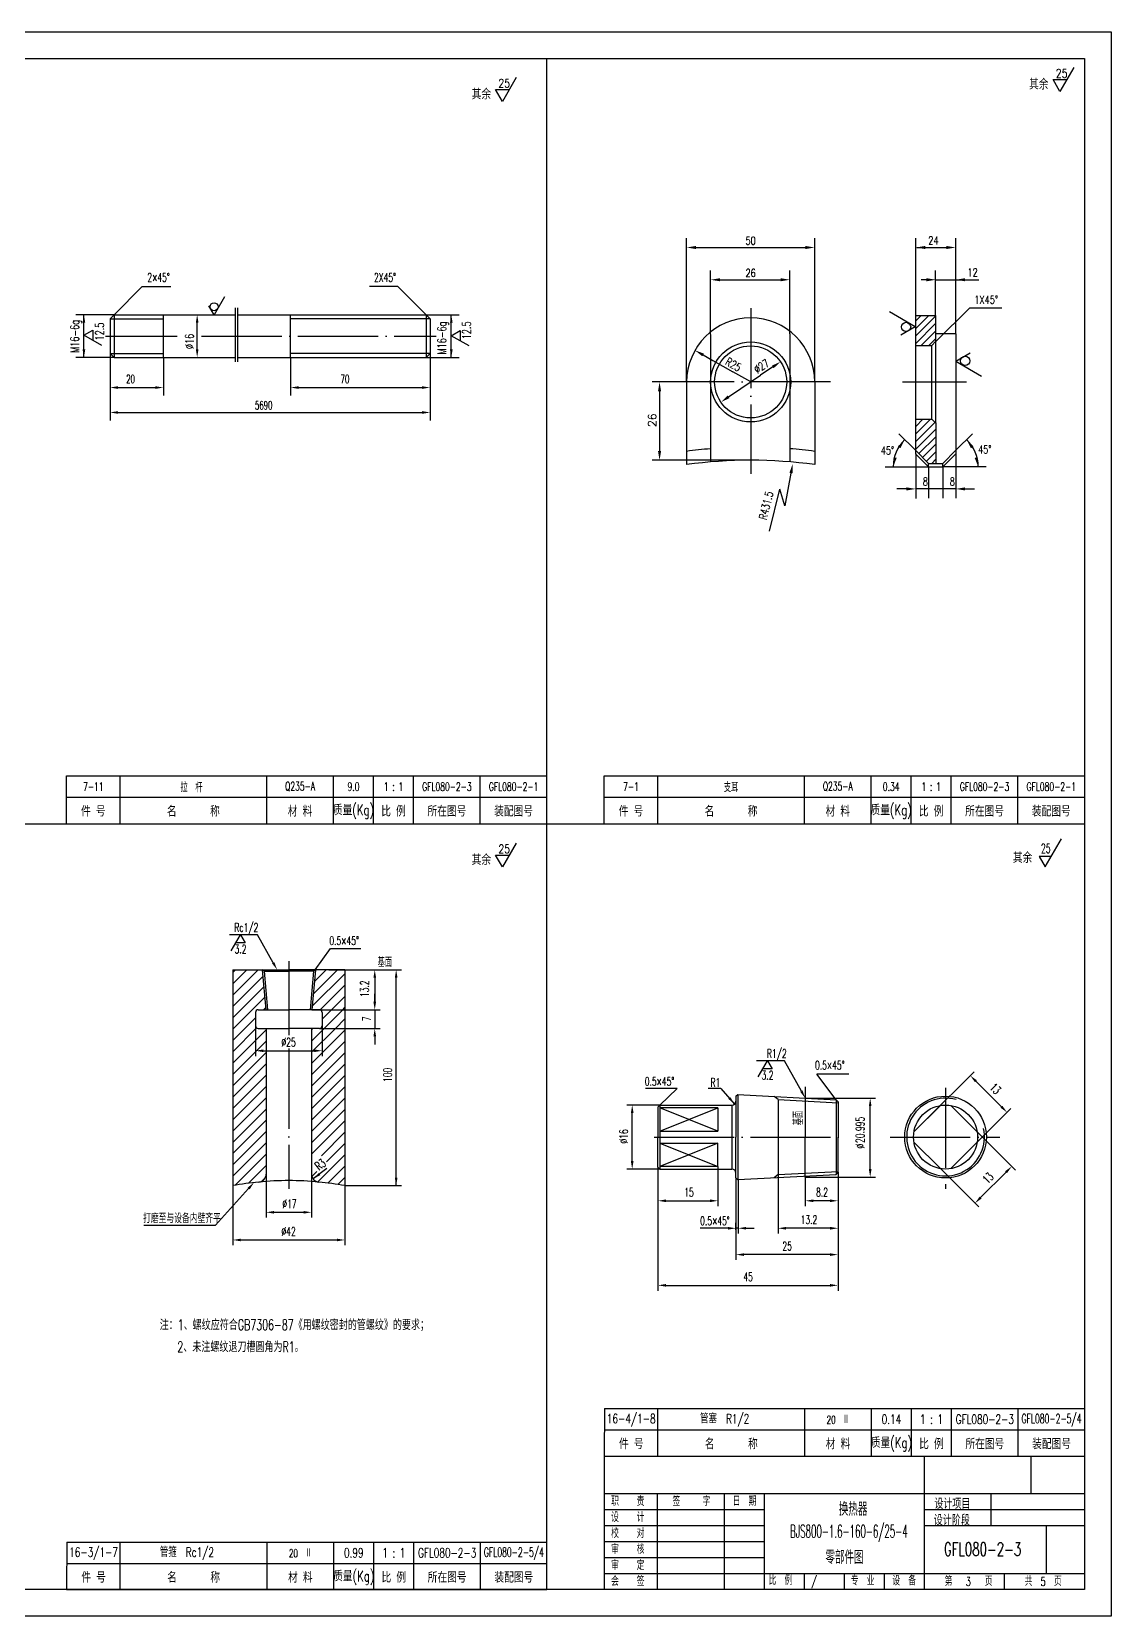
# Model space of a CAD drawing. Extents: x -457 to 1749, y 191 to 1539.
# Drawn here: x 1345 to 1749, y 200 to 794 of the extents above; entities that cross this region are included whole.
import ezdxf
from ezdxf.enums import TextEntityAlignment as Align

# ---------------------------------------------------------------- set-up
doc = ezdxf.new("R2010")
doc.units = 0
doc.header["$MEASUREMENT"] = 0
doc.linetypes.add('DASHDOT-M', pattern=[36, 30, -3, 0, -3])
doc.linetypes.add('DIVIDE-M', pattern=[39, 30, -3, 0, -3, 0, -3])
doc.layers.get('0').update_dxf_attribs({"linetype": 'CONTINUOUS'})
for name, color, linetype in [('1', 3, 'CONTINUOUS'), ('CDR_DWG1', 4, 'CONTINUOUS'), ('CDR_DWG3', 1, 'DASHDOT-M'), ('CDR_DWG4', 3, 'DIVIDE-M'), ('XS', 2, 'CONTINUOUS')]:
    doc.layers.add(name, color=color, linetype=linetype)
doc.styles.add('HZ', font='romans', dxfattribs={"width": 0.7, "bigfont": 'hz'})

# ---------------------------------------------------------------- blocks, each defined once
blk = doc.blocks.new('*X96')
at = {"layer": '1', "color": 0, "linetype": 'Continuous'}
for p, q in [((-21353.77, -21613.13), (-21344.22, -21603.58)), ((-21353.77, -21608.89), (-21348.46, -21603.58)), ((-21353.77, -21604.65), (-21352.71, -21603.58)), ((-21323.57, -21612.63), (-21314.52, -21603.58)), ((-21323.15, -21607.97), (-21318.76, -21603.58)), ((-21353.77, -21617.37), (-21342.55, -21606.16)), ((-21324, -21617.3), (-21311.77, -21605.07)), ((-21321.04, -21618.58), (-21311.77, -21609.32)), ((-21353.77, -21621.62), (-21342.2, -21610.05)), ((-21353.77, -21625.86), (-21341.85, -21613.94)), ((-21316.79, -21618.58), (-21311.77, -21613.56)), ((-21342.25, -21618.58), (-21341.49, -21617.83)), ((-21321.06, -21618.61), (-21321.04, -21618.58)), ((-21320.27, -21622.06), (-21316.79, -21618.58)), ((-21319.55, -21625.58), (-21312.55, -21618.58)), ((-21312.55, -21618.58), (-21311.77, -21617.8)), ((-21353.77, -21630.1), (-21345.27, -21621.6)), ((-21353.77, -21634.34), (-21344.83, -21625.41)), ((-21353.77, -21638.59), (-21341.27, -21626.09)), ((-21324.27, -21634.54), (-21315.31, -21625.58)), ((-21324.27, -21630.3), (-21319.55, -21625.58)), ((-21324.27, -21626.06), (-21323.79, -21625.58)), ((-21324.27, -21638.79), (-21311.77, -21626.29)), ((-21315.31, -21625.58), (-21311.77, -21622.04)), ((-21353.77, -21642.83), (-21341.27, -21630.33)), ((-21324.27, -21643.03), (-21311.77, -21630.53)), ((-21353.77, -21647.07), (-21341.27, -21634.57)), ((-21353.77, -21651.32), (-21341.27, -21638.82)), ((-21324.27, -21647.27), (-21311.77, -21634.77)), ((-21324.27, -21651.51), (-21311.77, -21639.01)), ((-21353.77, -21655.56), (-21341.27, -21643.06)), ((-21324.27, -21655.76), (-21311.77, -21643.26)), ((-21353.77, -21659.8), (-21341.27, -21647.3)), ((-21324.27, -21660), (-21311.77, -21647.5)), ((-21353.77, -21664.04), (-21341.27, -21651.54)), ((-21353.77, -21668.29), (-21341.27, -21655.79)), ((-21324.27, -21664.24), (-21311.77, -21651.74)), ((-21324.27, -21668.48), (-21311.77, -21655.98)), ((-21353.77, -21672.53), (-21341.27, -21660.03)), ((-21324.27, -21672.73), (-21311.77, -21660.23)), ((-21353.77, -21676.77), (-21341.27, -21664.27)), ((-21353.77, -21681.01), (-21341.27, -21668.51)), ((-21320.58, -21673.29), (-21311.77, -21664.47)), ((-21318.66, -21675.61), (-21311.77, -21668.71)), ((-21352.85, -21684.34), (-21341.27, -21672.76)), ((-21321.94, -21683.13), (-21311.77, -21672.96)), ((-21347.87, -21683.6), (-21341.27, -21677)), ((-21324.27, -21676.97), (-21324.13, -21676.83)), ((-21324.27, -21681.21), (-21322.28, -21679.22)), ((-21318.11, -21683.54), (-21311.77, -21677.2)), ((-21343.11, -21683.08), (-21341.27, -21681.24)), ((-21314.39, -21684.06), (-21311.77, -21681.44))]:
    blk.add_line(p, q, dxfattribs=at)
blk = doc.blocks.new('CZD')
at = {"layer": 'XS'}
blk.add_lwpolyline([(3.5, 6.06), (0, 0), (-1.75, 3.03), (1.75, 3.03)], dxfattribs=at)
blk = doc.blocks.new('*X14')
at = {"color": 0}
for p, q in [((152.09, 197.34), (156.93, 202.19)), ((152.09, 200.17), (154.1, 202.19)), ((152.09, 194.52), (159.51, 201.94)), ((152.09, 191.69), (159.51, 199.11)), ((154.11, 190.88), (159.51, 196.28)), ((156.94, 190.88), (159.51, 193.46))]:
    blk.add_line(p, q, dxfattribs=at)
blk = doc.blocks.new('*X13')
at = {"color": 0}
for p, q in [((152.09, 157.75), (157.61, 163.26)), ((152.09, 160.58), (154.78, 163.26)), ((152.09, 154.92), (159.28, 162.11)), ((152.09, 152.09), (159.56, 159.56)), ((153.24, 150.41), (159.56, 156.73)), ((154.65, 148.99), (159.56, 153.9)), ((156.07, 147.58), (159.56, 151.07)), ((158.05, 146.74), (159.56, 148.25))]:
    blk.add_line(p, q, dxfattribs=at)

msp = doc.modelspace()

# ---------------------------------------------------------------- linework, layer by layer
for p, q in [((908.46, 793.86), (1749.46, 793.86)), ((1749.46, 793.86), (1749.46, 199.86)), ((1537.96, 209.86), (1537.96, 783.86)), ((1590.31, 662.63), (1590.31, 716.46)), ((1593.81, 712.96), (1634.81, 712.96)), ((1638.31, 662.63), (1638.31, 716.46)), ((1676.24, 687.56), (1676.24, 716.46)), ((1676.57, 712.96), (1688.61, 712.96)), ((1691.19, 680.63), (1691.19, 716.46)), ((1599.31, 680.43), (1599.31, 704.37)), ((1629, 680.64), (1629, 704.37)), ((1683.6, 687.56), (1683.6, 704.37)), ((1691.19, 680.63), (1691.19, 704.37)), ((1375.71, 687.75), (1386.32, 698.35)), ((1386.32, 698.35), (1397.04, 698.35)), ((1482.04, 698.35), (1471.46, 698.35)), ((1492.65, 687.75), (1482.04, 698.35)), ((1602.81, 700.87), (1625.5, 700.87)), ((1680.19, 700.87), (1678.21, 700.87)), ((1683.75, 700.87), (1694.08, 700.87)), ((1694.69, 700.87), (1699.82, 700.87)), ((1683.71, 677.67), (1696.44, 690.4)), ((1696.44, 690.4), (1708.44, 690.4)), ((1375.65, 687.75), (1361.44, 687.75)), ((1364.44, 671.75), (1364.44, 687.75)), ((1406.88, 674.75), (1406.88, 684.75)), ((1492.65, 687.75), (1505.12, 687.75)), ((1502.12, 671.75), (1502.12, 687.75)), ((1676, 683.21), (1666.36, 688.83)), ((1676, 683.21), (1670.61, 680.14)), ((1599.31, 680.37), (1599.31, 662.57)), ((1629, 680.58), (1629, 662.6)), ((1375.65, 671.75), (1361.44, 671.75)), ((1374.21, 673.25), (1374.21, 657.46)), ((1394.21, 671.75), (1394.21, 657.46)), ((1441.87, 671.75), (1441.87, 657.46)), ((1492.65, 671.75), (1505.12, 671.75)), ((1494.15, 673.25), (1494.15, 657.46)), ((1596.48, 672.68), (1600.08, 670.64)), ((1691.2, 670.41), (1696.59, 673.48)), ((1600.08, 670.64), (1607.67, 666.34)), ((1614.31, 662.57), (1607.67, 666.34)), ((1622.59, 668.18), (1618.02, 665.08)), ((1691.2, 670.41), (1700.85, 664.79)), ((1377.21, 660.46), (1391.21, 660.46)), ((1444.87, 660.46), (1491.15, 660.46)), ((1583.8, 662.57), (1577.37, 662.57)), ((1590.31, 662.57), (1590.31, 662.57)), ((1606.03, 656.96), (1610.6, 660.06)), ((1610.6, 660.06), (1618.02, 665.08)), ((1614.22, 662.57), (1614.4, 662.57)), ((1614.22, 662.57), (1614.4, 662.57)), ((1614.22, 662.57), (1614.4, 662.57)), ((1614.31, 662.48), (1614.31, 662.66)), ((1614.31, 662.48), (1614.31, 662.66)), ((1614.31, 662.48), (1614.31, 662.66)), ((1374.21, 657.46), (1374.21, 648.12)), ((1494.15, 657.46), (1494.15, 648.12)), ((1580.16, 659.07), (1580.16, 636.71)), ((1377.21, 651.12), (1491.15, 651.12)), ((1669.87, 643.17), (1676.07, 636.97)), ((1697.43, 643.17), (1691.23, 636.97)), ((1676.18, 635.63), (1676.18, 618.91)), ((1691.19, 635.63), (1691.19, 618.97)), ((1614.25, 633.21), (1577.37, 633.21)), ((1664.72, 630.75), (1680.93, 630.75)), ((1681.01, 630.78), (1681.01, 619.03)), ((1686.31, 630.78), (1686.31, 618.97)), ((1702.58, 630.75), (1686.37, 630.75)), ((1629.41, 628.4), (1627.17, 616.1)), ((1621.36, 606.61), (1625.19, 622.35)), ((1627.17, 616.1), (1625.19, 622.35)), ((1673.82, 622.47), (1669.14, 622.47)), ((1686.31, 622.46), (1676.19, 622.46)), ((1691.2, 622.46), (1686.32, 622.46)), ((1694.69, 622.47), (1698.19, 622.47)), ((1357.96, 506.86), (1537.96, 506.86)), ((1559.46, 506.86), (1739.46, 506.86)), ((933.46, 496.86), (1739.46, 496.86)), ((1724.68, 480.82), (1730.77, 491.35)), ((1722.46, 484.67), (1724.68, 480.82)), ((1726.91, 484.67), (1722.46, 484.67)), ((1420.29, 455.36), (1419.02, 455.36)), ((1423.09, 455.36), (1420.29, 455.36)), ((1429.48, 455.36), (1420.66, 455.36)), ((1435.37, 444.85), (1429.48, 455.36)), ((1451.05, 442.23), (1456.81, 450.13)), ((1456.81, 450.13), (1468.27, 450.13)), ((1456.23, 442.23), (1475.43, 442.23)), ((1475.43, 442.23), (1483.45, 442.23)), ((1473.43, 439.23), (1473.43, 430.23)), ((1481.45, 361.31), (1481.45, 439.23)), ((1473.43, 430.23), (1473.43, 433.23)), ((1449.89, 427.23), (1475.43, 427.23)), ((1473.43, 427.23), (1473.43, 420.23)), ((1428.73, 421.23), (1428.73, 409.86)), ((1452.73, 420.23), (1475.43, 420.23)), ((1453.73, 421.73), (1453.73, 409.86)), ((1473.43, 417.23), (1473.43, 414.23)), ((1431.73, 411.86), (1450.73, 411.86)), ((1617.79, 408.1), (1616.52, 408.1)), ((1620.59, 408.1), (1617.79, 408.1)), ((1626.98, 408.1), (1618.17, 408.1)), ((1633.3, 396.73), (1626.98, 408.1)), ((1680.45, 386.4), (1698.01, 403.96)), ((1646.3, 393.48), (1639.15, 403.12)), ((1651.07, 403.12), (1639.15, 403.12)), ((1708.27, 390.88), (1698.72, 400.42)), ((1586.81, 397.71), (1574.89, 397.71)), ((1580.3, 391.51), (1586.81, 397.71)), ((1603.15, 397.72), (1598.36, 397.72)), ((1603.15, 397.72), (1608.3, 391.88)), ((1624.55, 393.6), (1624.55, 343.32)), ((1634.75, 394.11), (1661.1, 394.11)), ((1580.3, 391.51), (1567.91, 391.51)), ((1569.91, 370.51), (1569.91, 388.51)), ((1659.1, 367.53), (1659.1, 391.11)), ((1694.24, 372.61), (1711.8, 390.17)), ((1699.19, 381.45), (1713.56, 367.08)), ((1602.05, 368.52), (1602.05, 353.62)), ((1432.73, 365.64), (1432.73, 349.3)), ((1449.73, 365.64), (1449.73, 349.3)), ((1455.5, 367.78), (1450.36, 363.8)), ((1580.3, 367.51), (1567.91, 367.51)), ((1579.55, 368.26), (1579.55, 353.62)), ((1608.8, 364.22), (1608.8, 333.44)), ((1609.59, 363.5), (1609.59, 343.32)), ((1634.75, 364.53), (1634.75, 353.62)), ((1634.75, 364.53), (1661.1, 364.53)), ((1647.05, 366.35), (1647.05, 353.62)), ((1685.4, 367.66), (1699.77, 353.29)), ((1700.48, 356.82), (1710.03, 366.37)), ((1426.17, 360.23), (1413.72, 346.42)), ((1420.23, 361.31), (1420.23, 338.92)), ((1462.23, 361.31), (1462.23, 338.92)), ((1462.23, 361.31), (1483.45, 361.31)), ((1435.73, 351.3), (1446.73, 351.3)), ((1579.55, 353.62), (1579.55, 321.92)), ((1582.55, 355.62), (1599.05, 355.62)), ((1644.05, 355.62), (1637.75, 355.62)), ((1647.05, 353.62), (1647.05, 343.32)), ((1386.93, 346.42), (1413.72, 346.42)), ((1605.8, 345.32), (1595.42, 345.32)), ((1608.8, 344.77), (1608.8, 347.32)), ((1609.59, 345.32), (1608.8, 345.32)), ((1612.59, 345.32), (1615.59, 345.32)), ((1644.05, 345.32), (1627.55, 345.32)), ((1423.23, 340.92), (1459.23, 340.92)), ((1647.05, 343.32), (1647.05, 333.44)), ((1644.05, 335.44), (1611.8, 335.44)), ((1647.05, 333.44), (1647.05, 321.92)), ((1582.55, 323.92), (1644.05, 323.92)), ((1559.56, 269.7), (1739.56, 269.7)), ((1559.46, 259.89), (1739.46, 259.89)), ((1559.46, 259.89), (1739.46, 259.89)), ((1679.45, 209.89), (1679.45, 259.89)), ((1719.45, 245.89), (1719.45, 259.89)), ((1559.45, 245.89), (1739.45, 245.89)), ((1579.45, 209.89), (1579.45, 245.89)), ((1604.45, 209.89), (1604.45, 245.89)), ((1619.45, 209.89), (1619.45, 245.89)), ((1704.45, 233.89), (1704.45, 245.89)), ((1704.45, 233.89), (1704.45, 245.89)), ((1559.45, 239.89), (1619.45, 239.89)), ((1679.45, 239.89), (1739.45, 239.89)), ((1559.45, 233.89), (1619.45, 233.89)), ((1679.45, 233.89), (1739.45, 233.89)), ((1725.07, 233.89), (1725.07, 215.89)), ((1559.45, 227.89), (1619.45, 227.89)), ((1559.45, 221.89), (1619.45, 221.89)), ((1358.06, 219.67), (1538.06, 219.67)), ((1559.45, 215.89), (1739.45, 215.89)), ((1634.45, 209.89), (1634.45, 215.89)), ((1649.45, 209.89), (1649.45, 215.89)), ((1664.45, 209.89), (1664.45, 215.89)), ((1709.45, 209.89), (1709.45, 215.89)), ((1357.96, 209.86), (1537.96, 209.86)), ((1749.46, 199.86), (908.46, 199.86))]:
    msp.add_line(p, q)
for points in [[(1735.37, 780.38), (1730.22, 771.46), (1727.64, 775.92), (1732.79, 775.92)], [(1526.46, 776.68), (1521.31, 767.75), (1518.73, 772.22), (1523.89, 772.22)], [(1417.07, 694.41), (1413.22, 687.75), (1411.3, 691.08)], [(1371.11, 676.23), (1364.44, 680.08), (1367.77, 682), (1367.77, 678.15)], [(1508.79, 676.04), (1502.12, 679.89), (1505.45, 681.81), (1505.45, 677.96)], [(1526.46, 489.68), (1521.31, 480.75), (1518.73, 485.22), (1523.89, 485.22)]]:
    msp.add_lwpolyline(points)
for points in [[(1680.86, 622.45, 0.25, 0.25, 1), (1681.11, 622.45, 0.25, 0.25, 1)], [(1686.2, 622.52, 0.25, 0.25, 1), (1686.45, 622.52, 0.25, 0.25, 1)]]:
    msp.add_lwpolyline(points, format="xyseb", close=True)
for centre, radius in [((1413.22, 690.75), 1.5), ((1672.52, 683.17), 1.75), ((1694.69, 670.45), 1.75)]:
    msp.add_circle(centre, radius)
for centre, start, end in [((1681.81, 630.78), 133.71729, 180.13722), ((1685.49, 630.78), 359.86278, 46.28271)]:
    msp.add_arc(centre, 14.09, start, end)
for points in [[(1593.81, 712.38), (1593.81, 713.54), (1590.31, 712.96)], [(1634.81, 712.38), (1634.81, 713.54), (1638.31, 712.96)], [(1679.73, 712.38), (1679.73, 713.54), (1676.23, 712.96)], [(1687.66, 712.38), (1687.66, 713.54), (1691.16, 712.96)], [(1602.81, 700.29), (1602.81, 701.45), (1599.31, 700.87)], [(1625.5, 700.29), (1625.5, 701.45), (1629, 700.87)], [(1680.19, 700.29), (1680.19, 701.45), (1683.69, 700.87)], [(1694.69, 700.29), (1694.69, 701.45), (1691.19, 700.87)], [(1363.94, 684.75), (1364.94, 684.75), (1364.44, 687.75)], [(1406.38, 684.75), (1407.38, 684.75), (1406.88, 687.75)], [(1501.62, 684.75), (1502.62, 684.75), (1502.12, 687.75)], [(1363.94, 674.75), (1364.94, 674.75), (1364.44, 671.75)], [(1406.38, 674.75), (1407.38, 674.75), (1406.88, 671.75)], [(1501.62, 674.75), (1502.62, 674.75), (1502.12, 671.75)], [(1596.19, 672.18), (1596.77, 673.19), (1593.44, 674.41)], [(1622.92, 667.69), (1622.26, 668.66), (1625.49, 670.14)], [(1377.21, 660.96), (1377.21, 659.96), (1374.21, 660.46)], [(1391.21, 660.96), (1391.21, 659.96), (1394.21, 660.46)], [(1444.87, 660.96), (1444.87, 659.96), (1441.87, 660.46)], [(1491.15, 660.96), (1491.15, 659.96), (1494.15, 660.46)], [(1580.74, 659.07), (1579.58, 659.07), (1580.16, 662.57)], [(1606.36, 656.48), (1605.7, 657.44), (1603.13, 655)], [(1377.21, 651.62), (1377.21, 650.62), (1374.21, 651.12)], [(1491.15, 651.62), (1491.15, 650.62), (1494.15, 651.12)], [(1580.74, 636.71), (1579.58, 636.71), (1580.16, 633.21)], [(1670.42, 637.71), (1669.48, 638.4), (1672.02, 640.88)], [(1696.88, 637.71), (1697.82, 638.4), (1695.29, 640.88)], [(1629.98, 628.3), (1628.84, 628.51), (1630.04, 631.85)], [(1669.04, 634.1), (1667.9, 634.35), (1667.74, 630.8)], [(1698.26, 634.1), (1699.4, 634.35), (1699.57, 630.8)], [(1672.7, 621.88), (1672.7, 623.05), (1676.2, 622.47)], [(1694.69, 621.88), (1694.69, 623.05), (1691.19, 622.47)], [(1435.8, 445.09), (1434.93, 444.6), (1436.84, 442.23)], [(1472.93, 439.23), (1473.93, 439.23), (1473.43, 442.23)], [(1480.95, 439.23), (1481.95, 439.23), (1481.45, 442.23)], [(1472.93, 430.23), (1473.93, 430.23), (1473.43, 427.23)], [(1472.93, 430.23), (1473.93, 430.23), (1473.43, 427.23)], [(1472.93, 417.23), (1473.93, 417.23), (1473.43, 420.23)], [(1431.73, 412.36), (1431.73, 411.36), (1428.73, 411.86)], [(1450.73, 412.36), (1450.73, 411.36), (1453.73, 411.86)], [(1699.07, 400.78), (1698.37, 400.07), (1696.6, 402.55)], [(1606.69, 394.46), (1605.94, 393.8), (1608.3, 391.88)], [(1633.73, 396.97), (1632.86, 396.49), (1634.75, 394.11)], [(1658.6, 391.11), (1659.6, 391.11), (1659.1, 394.11)], [(1569.41, 388.51), (1570.41, 388.51), (1569.91, 391.51)], [(1708.62, 391.23), (1707.91, 390.52), (1710.39, 388.76)], [(1569.41, 370.51), (1570.41, 370.51), (1569.91, 367.51)], [(1709.67, 366.72), (1710.38, 366.02), (1712.15, 368.49)], [(1425.8, 360.57), (1426.55, 359.9), (1428.18, 362.46)], [(1452.43, 366.03), (1453.04, 365.24), (1450.36, 363.8)], [(1480.95, 364.31), (1481.95, 364.31), (1481.45, 361.31)], [(1658.6, 367.53), (1659.6, 367.53), (1659.1, 364.53)], [(1700.13, 357.18), (1700.84, 356.47), (1698.36, 354.7)], [(1435.73, 351.8), (1435.73, 350.8), (1432.73, 351.3)], [(1446.73, 351.8), (1446.73, 350.8), (1449.73, 351.3)], [(1582.55, 356.12), (1582.55, 355.12), (1579.55, 355.62)], [(1599.05, 356.12), (1599.05, 355.12), (1602.05, 355.62)], [(1637.75, 356.12), (1637.75, 355.12), (1634.75, 355.62)], [(1644.05, 356.12), (1644.05, 355.12), (1647.05, 355.62)], [(1605.8, 345.82), (1605.8, 344.82), (1608.8, 345.32)], [(1612.59, 345.82), (1612.59, 344.82), (1609.59, 345.32)], [(1627.55, 345.82), (1627.55, 344.82), (1624.55, 345.32)], [(1644.05, 345.82), (1644.05, 344.82), (1647.05, 345.32)], [(1423.23, 341.42), (1423.23, 340.42), (1420.23, 340.92)], [(1459.23, 341.42), (1459.23, 340.42), (1462.23, 340.92)], [(1611.8, 335.94), (1611.8, 334.94), (1608.8, 335.44)], [(1644.05, 335.94), (1644.05, 334.94), (1647.05, 335.44)], [(1582.55, 324.42), (1582.55, 323.42), (1579.55, 323.92)], [(1644.05, 324.42), (1644.05, 323.42), (1647.05, 323.92)]]:
    msp.add_solid(points)
at = {"layer": 'CDR_DWG1'}
for p, q in [((933.46, 783.86), (1739.46, 783.86)), ((1739.46, 783.86), (1739.46, 209.86)), ((1374.21, 686.25), (1375.71, 687.75)), ((1374.21, 686.25), (1374.21, 673.25)), ((1374.21, 686.25), (1394.21, 686.25)), ((1375.71, 687.75), (1421.3, 687.75)), ((1375.71, 687.75), (1375.71, 671.75)), ((1394.21, 671.75), (1394.21, 687.75)), ((1422.07, 687.75), (1492.65, 687.75)), ((1441.87, 671.75), (1441.87, 687.75)), ((1494.15, 686.25), (1441.87, 686.25)), ((1492.65, 687.75), (1492.65, 671.75)), ((1494.15, 686.25), (1492.65, 687.75)), ((1494.15, 686.25), (1494.15, 673.25)), ((1676.18, 676.22), (1676.18, 687.49)), ((1676.18, 687.49), (1683.61, 687.49)), ((1683.61, 687.51), (1683.61, 677.99)), ((1682.22, 676.23), (1683.61, 677.67)), ((1691.19, 680.57), (1683.61, 680.57)), ((1683.61, 677.99), (1683.61, 647.18)), ((1691.19, 680.63), (1691.19, 635.63)), ((1374.21, 673.25), (1375.71, 671.75)), ((1374.21, 673.25), (1394.21, 673.25)), ((1375.71, 671.75), (1421.3, 671.75)), ((1422.07, 671.75), (1492.65, 671.75)), ((1494.15, 673.25), (1441.87, 673.25)), ((1492.65, 671.75), (1494.15, 673.25)), ((1676.18, 648.58), (1676.18, 676.22)), ((1676.18, 676.19), (1682.23, 676.19)), ((1682.22, 648.57), (1682.22, 676.23)), ((1590.31, 662.57), (1590.31, 639.07)), ((1599.31, 662.57), (1599.31, 640.07)), ((1629, 662.6), (1629, 640.1)), ((1638.31, 662.57), (1638.31, 639.07)), ((1676.18, 635.63), (1676.18, 648.58)), ((1676.18, 648.57), (1682.22, 648.57)), ((1682.22, 648.57), (1682.22, 648.57)), ((1682.22, 648.57), (1683.61, 647.18)), ((1683.65, 647.18), (1683.65, 632.05)), ((1590.31, 639.07), (1590.31, 631.57)), ((1599.31, 640.07), (1599.31, 632.57)), ((1629, 640.1), (1629, 632.6)), ((1638.31, 639.07), (1638.31, 631.57)), ((1681, 632.05), (1676.12, 636.93)), ((1681, 630.75), (1676.12, 635.63)), ((1686.31, 632.05), (1691.19, 636.93)), ((1686.31, 630.75), (1691.19, 635.63)), ((1681, 632.05), (1684.11, 632.05)), ((1681, 632.02), (1681, 632.05)), ((1681, 630.75), (1681, 632.02)), ((1681, 630.75), (1686.31, 630.75)), ((1682.75, 632.02), (1682.75, 632.05)), ((1684.11, 632.05), (1686.31, 632.05)), ((1686.31, 632.02), (1686.31, 632.05)), ((1686.31, 630.75), (1686.31, 632.02)), ((1357.96, 514.86), (1537.96, 514.86)), ((1357.96, 496.86), (1357.96, 514.86)), ((1377.96, 496.86), (1377.96, 514.86)), ((1432.96, 496.86), (1432.96, 514.86)), ((1457.96, 496.86), (1457.96, 514.86)), ((1472.96, 496.86), (1472.96, 514.86)), ((1487.96, 496.86), (1487.96, 514.86)), ((1512.96, 496.86), (1512.96, 514.86)), ((1559.46, 496.86), (1559.46, 514.86)), ((1559.46, 514.86), (1739.46, 514.86)), ((1579.46, 496.86), (1579.46, 514.86)), ((1634.46, 496.86), (1634.46, 514.86)), ((1659.46, 496.86), (1659.46, 514.86)), ((1674.46, 496.86), (1674.46, 514.86)), ((1689.46, 496.86), (1689.46, 514.86)), ((1714.46, 496.86), (1714.46, 514.86)), ((1420.23, 442.23), (1420.23, 361.31)), ((1420.23, 442.23), (1441.23, 442.23)), ((1431.22, 442.23), (1432.58, 427.23)), ((1431.96, 441.73), (1431.42, 442.23)), ((1431.96, 441.73), (1441.23, 441.73)), ((1431.96, 441.73), (1433.28, 427.23)), ((1462.23, 442.23), (1441.23, 442.23)), ((1450.5, 441.73), (1441.23, 441.73)), ((1450.5, 441.73), (1449.19, 427.23)), ((1451.25, 442.23), (1449.89, 427.23)), ((1450.5, 441.73), (1451.05, 442.23)), ((1462.23, 442.23), (1462.23, 361.31)), ((1428.73, 426.23), (1428.73, 421.23)), ((1429.73, 427.23), (1441.23, 427.23)), ((1452.73, 427.23), (1441.23, 427.23)), ((1453.73, 426.23), (1453.73, 421.23)), ((1429.73, 420.23), (1441.23, 420.23)), ((1432.73, 420.23), (1432.73, 365.64)), ((1452.73, 420.23), (1441.23, 420.23)), ((1449.73, 420.23), (1449.73, 365.64)), ((1441.23, 411.64), (1441.45, 411.86)), ((1634.75, 398.38), (1634.75, 379.51)), ((1608.8, 394.79), (1609.55, 395.48)), ((1608.8, 394.79), (1608.8, 379.51)), ((1609.55, 395.48), (1646.3, 393.48)), ((1609.55, 395.48), (1609.55, 363.54)), ((1624.55, 393.6), (1623.13, 394.74)), ((1624.55, 393.6), (1647.05, 392.37)), ((1646.3, 393.48), (1647.05, 392.66)), ((1646.3, 393.48), (1646.3, 365.53)), ((1647.05, 392.66), (1647.05, 379.51)), ((1579.55, 390.76), (1580.3, 391.51)), ((1579.55, 390.76), (1579.55, 379.51)), ((1580.3, 391.51), (1580.3, 367.51)), ((1580.3, 391.51), (1607.3, 391.51)), ((1602.05, 390.5), (1580.3, 390.5)), ((1602.05, 381.76), (1580.3, 390.5)), ((1580.3, 381.76), (1602.05, 390.5)), ((1602.05, 390.5), (1602.05, 381.76)), ((1607.3, 391.51), (1607.3, 367.51)), ((1675.51, 381.45), (1685.4, 391.35)), ((1689.29, 391.35), (1699.19, 381.45)), ((1580.3, 381.76), (1602.05, 381.76)), ((1579.55, 368.26), (1579.55, 379.51)), ((1580.3, 377.26), (1602.05, 377.26)), ((1580.3, 377.26), (1602.05, 368.52)), ((1602.05, 377.26), (1580.3, 368.52)), ((1602.05, 368.52), (1602.05, 377.26)), ((1608.8, 364.22), (1608.8, 379.51)), ((1634.75, 364.53), (1634.75, 379.51)), ((1647.05, 366.35), (1647.05, 379.51)), ((1675.51, 377.56), (1685.4, 367.66)), ((1689.29, 367.66), (1699.19, 377.56)), ((1602.05, 368.52), (1580.3, 368.52)), ((1579.55, 368.26), (1580.3, 367.51)), ((1580.3, 367.51), (1607.3, 367.51)), ((1608.8, 364.22), (1609.55, 363.54)), ((1609.55, 363.54), (1646.3, 365.53)), ((1624.55, 365.41), (1623.13, 364.27)), ((1624.55, 365.41), (1647.05, 366.64)), ((1646.3, 365.53), (1647.05, 366.35)), ((1559.56, 277.7), (1559.46, 259.89)), ((1559.56, 277.7), (1739.56, 277.7)), ((1579.56, 259.7), (1579.56, 277.7)), ((1634.56, 259.7), (1634.56, 277.7)), ((1659.56, 259.7), (1659.56, 277.7)), ((1674.56, 259.7), (1674.56, 277.7)), ((1689.56, 259.7), (1689.56, 277.7)), ((1714.56, 259.7), (1714.56, 277.7)), ((1559.46, 259.89), (1739.46, 259.89)), ((1559.46, 259.89), (1559.46, 209.86)), ((1679.45, 209.89), (1679.45, 259.89)), ((1358.06, 227.67), (1357.96, 209.86)), ((1358.06, 227.67), (1538.06, 227.67)), ((1378.06, 209.67), (1378.06, 227.67)), ((1433.06, 209.67), (1433.06, 227.67)), ((1458.06, 209.67), (1458.06, 227.67)), ((1473.06, 209.67), (1473.06, 227.67)), ((1488.06, 209.67), (1488.06, 227.67)), ((1513.06, 209.67), (1513.06, 227.67)), ((1739.46, 209.86), (933.46, 209.86))]:
    msp.add_line(p, q, dxfattribs=at)
for centre, radius in [((1614.31, 662.57), 15), ((1614.31, 662.57), 13.5), ((1687.35, 379.51), 15.33), ((1687.35, 379.51), 12)]:
    msp.add_circle(centre, radius, dxfattribs=at)
for centre, radius, start, end in [((1614.31, 662.57), 24, 0, 180), ((1614.31, 456.93), 181.2, 94.74834, 97.61101), ((1614.31, 456.93), 181.2, 82.38899, 85.35015), ((1614.31, 456.57), 176.64, 82.19102, 97.80897), ((1429.73, 426.23), 1, 90, 180), ((1452.73, 426.23), 1, 0, 90), ((1429.73, 421.23), 1, 180, 270), ((1452.73, 421.23), 1, 270, 0), ((1607.3, 393.01), 1.5, 270, 0), ((1687.35, 379.51), 14.58, 74.42878, 12.81581), ((1441.23, 243.96), 119.21, 95.39937, 100.14583), ((1429.73, 365.64), 3, 275.39937, 0), ((1441.23, 243.96), 119.21, 84.60063, 95.39937), ((1452.73, 365.64), 3, 180, 264.60063), ((1441.23, 243.96), 119.21, 79.85417, 84.60063), ((1607.3, 366.01), 1.5, 0, 90)]:
    msp.add_arc(centre, radius, start, end, dxfattribs=at)
at = {"layer": 'CDR_DWG3', "linetype": 'DASHDOT-M'}
for p, q in [((1614.31, 690.23), (1614.31, 628.18)), ((1372.49, 679.75), (1399.33, 679.75)), ((1408.55, 679.75), (1496.4, 679.75)), ((1644.17, 662.57), (1583.86, 662.57)), ((1671.25, 662.57), (1695.22, 662.57)), ((1441.23, 445.42), (1441.23, 417.76)), ((1441.23, 412.65), (1441.23, 360.06)), ((1687.35, 397.98), (1687.35, 360.14)), ((1578.12, 379.51), (1649.93, 379.51)), ((1666.61, 379.51), (1707.63, 379.51))]:
    msp.add_line(p, q, dxfattribs=at)
at = {"layer": 'CDR_DWG4', "linetype": 'DIVIDE-M'}
for p, q in [((1421.3, 670.15), (1421.3, 690.38)), ((1422.07, 670.15), (1422.07, 690.38))]:
    msp.add_line(p, q, dxfattribs=at)

# ---------------------------------------------------------------- block references
for name, p in [('*X14', (1524.09, 485.31)), ('*X13', (1524.09, 485.31)), ('*X96', (22774, 22045.81))]:
    msp.add_blockref(name, p)
at = {"rotation": 180}
for p in [(1423.09, 455.36), (1620.59, 408.1)]:
    msp.add_blockref('CZD', p, dxfattribs=at)

# ---------------------------------------------------------------- texts
at = {"style": 'HZ'}
for s, height, width, p in [('25', 3.2, 0.8, (1728.66, 776.62)), ('其余', 4, 0.7, (1509.74, 768.46)), ('25', 3.2, 0.8, (1519.75, 772.92)), ('其余', 4, 0.7, (1718.65, 772.17)), ('2×45%%d', 3.2, 0.65, (1388.2, 700.14)), ('2X45%%d', 3.2, 0.65, (1473.18, 700.14)), ('20', 3.2, 0.6, (1380.27, 662.06)), ('70', 3.2, 0.6, (1460.61, 662.06)), ('5690', 3.2, 0.6, (1428.52, 652.21)), ('25', 3.2, 0.8, (1519.75, 485.92)), ('25', 3.5, 0.6, (1723.11, 485.96)), ('其余', 4, 0.7, (1509.74, 481.46)), ('其余', 4, 0.7, (1712.58, 482.24)), ('Rc1/2', 3.2, 0.65, (1420.81, 456.48)), ('3.2', 3.2, 0.65, (1420.9, 448.35)), ('0.5×45%%d', 3.2, 0.65, (1456.42, 451.52)), ('基面', 3.2, 0.65, (1474.52, 443.32)), ('%%c25', 3.2, 0.65, (1438.46, 413.46)), ('R1/2', 3.2, 0.65, (1620.4, 409.22)), ('3.2', 3.2, 0.65, (1618.4, 401.09)), ('0.5×45%%d', 3.2, 0.65, (1638.42, 404.83)), ('0.5×45%%d', 3.2, 0.65, (1574.62, 398.78)), ('R1', 3.2, 0.65, (1599.27, 398.37)), ('15', 3.2, 0.65, (1589.42, 357.22)), ('8.2', 3.2, 0.65, (1638.82, 357.22)), ('打磨至与设备内壁齐平', 3.2, 0.7, (1386.62, 347.28)), ('%%c17', 3.2, 0.65, (1438.81, 352.9)), ('%%c42', 3.2, 0.65, (1438.46, 342.52)), ('0.5×45%%d', 3.2, 0.65, (1595.38, 346.49)), ('13.2', 3.2, 0.65, (1633.03, 346.92)), ('25', 3.2, 0.65, (1626.2, 337.04)), ('45', 3.2, 0.65, (1611.57, 325.52)), ('注：1、螺纹应符合GB7306-87《用螺纹密封的管螺纹》的要求；', 4, 0.65, (1392.84, 307.13)), ('2、未注螺纹退刀槽圆角为R1。', 4, 0.65, (1399.46, 298.88)), ('职    责', 3.2, 0.7, (1562.01, 241.27)), ('签     字', 3.2, 0.7, (1585.02, 241.22)), ('日  期', 3.2, 0.7, (1607.57, 241.31)), ('设计项目', 4, 0.65, (1683.13, 240.1)), ('设    计', 3.2, 0.7, (1562.01, 235.27)), ('设计阶段', 4, 0.65, (1682.92, 233.95)), ('校    对', 3.2, 0.7, (1562.01, 229.27)), ('审    核', 3.2, 0.7, (1562.01, 223.27)), ('GFL080-2-3', 5, 0.65, (1686.74, 222.56)), ('审    定', 3.2, 0.7, (1562.01, 217.27)), ('会    签', 3.2, 0.7, (1562.01, 211.27)), ('比  例', 3.2, 0.7, (1621.04, 211.69)), ('/', 3.2, 0.7, (1637, 211.51)), ('专  业', 3.2, 0.7, (1651.82, 211.49)), ('设  备', 3.2, 0.7, (1667.39, 211.48)), ('第   3   页', 3.2, 0.7, (1686.99, 211.28)), ('共  5  页', 3.2, 0.7, (1716.99, 211.28))]:
    msp.add_text(s, height=height, dxfattribs=dict(at, width=width)).set_placement(p)
at = {"style": 'HZ', "width": 0.75}
for s, p in [('50', (1614.29, 714.01)), ('24', (1682.79, 714.11)), ('26', (1614.29, 701.91)), ('12', (1697.49, 702.11)), ('1X45%%D', (1702.55, 691.89)), ('45%%d', (1665.57, 635.41)), ('45%%d', (1702.03, 635.77)), ('8', (1679.8, 623.71)), ('8', (1689.88, 623.71))]:
    msp.add_text(s, height=3, dxfattribs=at).set_placement(p, align=Align.CENTER)
at = {"style": 'HZ'}
for s, rotation, width, p in [('M16-6g', 90, 0.7, (1362.6, 673.42)), ('12.5', 90, 0.7, (1371.9, 678.1)), ('M16-6g', 90, 0.7, (1500.17, 672.81)), ('12.5', 90, 0.7, (1509.41, 678.55)), ('%%C16', 90, 0.7, (1405.57, 674.85)), ('13.2', 90, 0.65, (1471.2, 431.96)), ('7', 90, 0.65, (1472.02, 422.98)), ('100', 90, 0.65, (1479.85, 400.15)), ('13', 315, 0.65, (1703.64, 397.76)), ('基面', 90, 0.65, (1633.88, 383.93)), ('20.995', 90, 0.65, (1656.92, 377.29)), ('%%c16', 90, 0.65, (1568.31, 377.08)), ('%%c', 90, 0.65, (1656.92, 375.21)), ('R3', 37.69483, 0.65, (1452.57, 366.82)), ('13', 45, 0.65, (1703.14, 361.75))]:
    msp.add_text(s, height=3.2, rotation=rotation, dxfattribs=dict(at, width=width)).set_placement(p)
at = {"style": 'HZ', "width": 0.75}
for s, rotation, p in [('R25', 330.05555, (1607.08, 667.8)), ('%%C27', 33.88739, (1619.2, 667.21)), ('R431.5', 76.08547, (1621.55, 615.88))]:
    msp.add_text(s, height=3, rotation=rotation, dxfattribs=at).set_placement(p, align=Align.CENTER)
at = {"style": 'HZ'}
msp.add_text('26', height=3, rotation=90, dxfattribs=at).set_placement((1578.89, 648.21), align=Align.CENTER)
for s, height, width, p in [('7-11', 3.2, 0.65, (1367.96, 510.86)), ('拉  杆 ', 3.2, 0.65, (1405.46, 510.86)), ('Q235-A', 3.2, 0.65, (1445.46, 510.86)), ('9.0', 3.2, 0.65, (1465.46, 510.86)), ('1 : 1', 3.2, 0.65, (1480.46, 510.86)), ('GFL080-2-3', 3.2, 0.65, (1500.46, 510.86)), ('GFL080-2-1', 3.2, 0.65, (1525.46, 510.86)), ('7-1', 3.2, 0.65, (1569.46, 510.86)), ('支耳', 3.2, 0.65, (1606.96, 510.86)), ('Q235-A', 3.2, 0.65, (1646.96, 510.86)), ('0.34', 3.2, 0.65, (1666.96, 510.86)), ('1 : 1', 3.2, 0.65, (1681.96, 510.86)), ('GFL080-2-3', 3.2, 0.65, (1701.96, 510.86)), ('GFL080-2-1', 3.2, 0.65, (1726.96, 510.86)), ('质量(Kg)', 4, 0.7, (1465.46, 501.86)), ('质量(Kg)', 4, 0.7, (1666.96, 501.86)), ('件 号', 4, 0.7, (1367.96, 501.86)), ('名      称', 4, 0.7, (1405.46, 501.86)), ('材 料', 4, 0.7, (1445.46, 501.86)), ('比 例', 4, 0.7, (1480.46, 501.86)), ('所在图号', 4, 0.7, (1500.46, 501.86)), ('装配图号', 4, 0.7, (1525.46, 501.86)), ('件 号', 4, 0.7, (1569.46, 501.86)), ('名      称', 4, 0.7, (1606.96, 501.86)), ('材 料', 4, 0.7, (1646.96, 501.86)), ('比 例', 4, 0.7, (1681.96, 501.86)), ('所在图号', 4, 0.7, (1701.96, 501.86)), ('装配图号', 4, 0.7, (1726.96, 501.86)), ('16-4/1-8', 3.5, 0.7, (1569.56, 273.7)), ('管塞  R1/2   ', 3.5, 0.7, (1607.06, 273.7)), ('20  Ⅱ', 3, 0.65, (1647.06, 273.7)), ('0.14', 3.5, 0.7, (1667.06, 273.7)), ('1 : 1', 3.5, 0.7, (1682.06, 273.7)), ('GFL080-2-3', 3.5, 0.7, (1702.06, 273.7)), ('GFL080-2-5/4', 3.5, 0.6, (1727.06, 273.7)), ('质量(Kg)', 4, 0.7, (1667.06, 264.7)), ('件 号', 4, 0.7, (1569.56, 264.7)), ('名      称', 4, 0.7, (1607.06, 264.7)), ('材 料', 4, 0.7, (1647.06, 264.7)), ('比 例', 4, 0.7, (1682.06, 264.7)), ('所在图号', 4, 0.7, (1702.06, 264.7)), ('装配图号', 4, 0.7, (1727.06, 264.7)), ('换热器', 5, 0.65, (1652.69, 240.32)), ('BJS800-1.6-160-6/25-4', 4.75, 0.5, (1651.12, 231.39)), ('16-3/1-7', 3.5, 0.7, (1368.06, 223.67)), ('管箍  Rc1/2   ', 3.5, 0.7, (1405.56, 223.67)), ('GFL080-2-5/4', 3.5, 0.6, (1525.56, 223.67)), ('20  Ⅱ', 3, 0.65, (1445.56, 223.67)), ('0.99', 3.5, 0.7, (1465.56, 223.67)), ('1 : 1', 3.5, 0.7, (1480.56, 223.67)), ('GFL080-2-3', 3.5, 0.7, (1500.56, 223.67)), ('零部件图', 5, 0.65, (1649.46, 222.26)), ('件 号', 4, 0.7, (1368.06, 214.67)), ('名      称', 4, 0.7, (1405.56, 214.67)), ('材 料', 4, 0.7, (1445.56, 214.67)), ('质量(Kg)', 4, 0.7, (1465.56, 214.67)), ('比 例', 4, 0.7, (1480.56, 214.67)), ('所在图号', 4, 0.7, (1500.56, 214.67)), ('装配图号', 4, 0.7, (1525.56, 214.67))]:
    msp.add_text(s, height=height, dxfattribs=dict(at, width=width)).set_placement(p, align=Align.MIDDLE)

doc.saveas('drawing.dxf')
